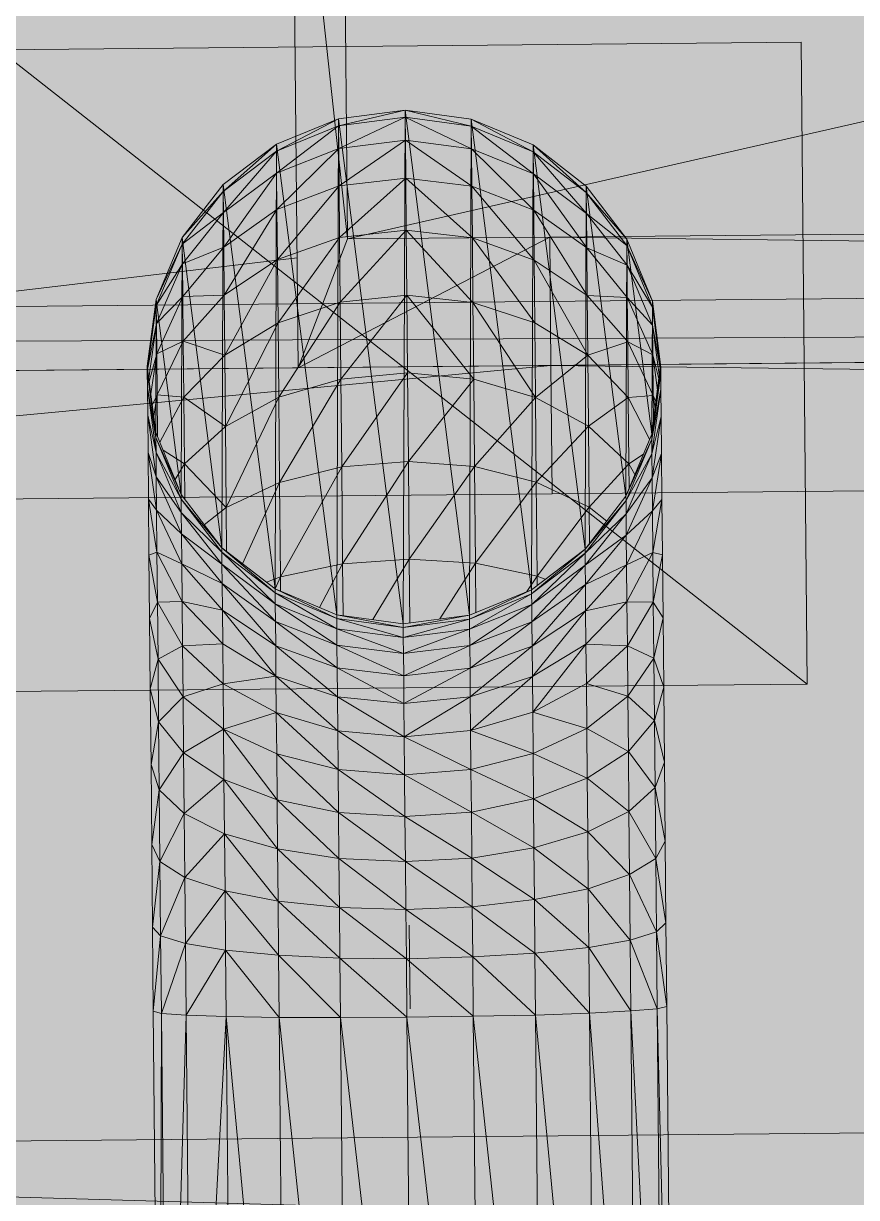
# Model space of a CAD drawing. Header units: millimetres. Extents: x 141848 to 1648660, y -821378 to -151356.
# Drawn here: x 162273 to 162304.16, y -271277.88 to -271233.99 of the extents above; entities that cross this region are included whole.
import ezdxf

# ---------------------------------------------------------------- set-up
doc = ezdxf.new("R2010")
doc.units = ezdxf.units.MM
doc.header["$MEASUREMENT"] = 0

# ---------------------------------------------------------------- blocks, each defined once
blk = doc.blocks.new('Forme_117_1')
at = {"color": 7, "linetype": 'Continuous', "lineweight": 20, "flags": 128}
for points in [[(162530.853, -271273.321), (162218.087, -271276.285), (162215.341, -271276.491), (162212.263, -271277.132), (162209.297, -271278.168), (162206.49, -271279.587), (162203.891, -271281.363), (162201.558, -271283.449), (162199.505, -271285.833), (162197.778, -271288.465), (162196.424, -271291.298), (162195.433, -271294.284), (162194.85, -271297.374), (162194.696, -271300.111), (162197.432, -271588.89)], [(162218.087, -271276.285), (162530.571, -271285.325), (162532.144, -271285.418), (162533.683, -271285.703), (162535.175, -271286.193), (162536.586, -271286.876), (162537.902, -271287.739), (162539.088, -271288.76), (162540.143, -271289.926), (162541.019, -271291.226), (162541.729, -271292.623), (162542.247, -271294.106), (162542.573, -271295.651), (162542.684, -271297.21), (162545.412, -271585.197), (162545.622, -271606.004)]]:
    blk.add_lwpolyline(points, dxfattribs=at)
blk = doc.blocks.new('Forme_118_1')
at = {"color": 7, "linetype": 'Continuous', "lineweight": 20, "flags": 128}
for points in [[(162505.696, -271239.958), (162395.182, -271217.004), (162285.122, -271242.048)], [(162284.894, -271218.049), (162285.122, -271242.048)], [(162283.044, -271222.867), (162283.271, -271246.866)], [(162285.122, -271242.048), (162283.044, -271222.867)], [(162292.681, -271241.976), (162513.268, -271239.886)], [(162292.681, -271241.976), (162283.271, -271246.866)], [(162285.122, -271242.048), (162283.271, -271246.866)], [(162285.122, -271242.048), (162292.681, -271241.976)], [(162513.313, -271244.686), (162292.681, -271241.976)], [(162292.681, -271241.976), (162292.727, -271246.776), (162292.772, -271251.576)], [(162283.232, -271242.751), (162245.449, -271247.224)], [(162292.727, -271246.776), (162513.313, -271244.686)], [(162236.005, -271247.313), (162245.449, -271247.224), (162283.271, -271246.866), (162292.727, -271246.776)], [(162292.727, -271246.776), (162236.051, -271252.113)], [(162513.359, -271249.486), (162292.727, -271246.776)], [(162513.359, -271249.486), (162292.772, -271251.576)], [(162292.772, -271251.576), (162236.051, -271252.113)]]:
    blk.add_lwpolyline(points, dxfattribs=at)
blk = doc.blocks.new('Forme_120_1')
at = {"color": 7, "linetype": 'Continuous', "lineweight": 20, "flags": 128}
blk.add_lwpolyline([(161976.446, -271247.372), (162502.887, -271242.385)], dxfattribs=at)
blk = doc.blocks.new('Forme_121_1')
at = {"color": 7, "linetype": 'Continuous', "lineweight": 20, "flags": 128}
for points in [[(162503.858, -271244.776), (161983.397, -271247.243)], [(162503.858, -271244.776), (161983.42, -271249.706)]]:
    blk.add_lwpolyline(points, dxfattribs=at)
blk = doc.blocks.new('Forme_122_1')
at = {"color": 7, "linetype": 'Continuous', "lineweight": 20, "flags": 128}
blk.add_lwpolyline([(162287.429, -271267.695), (162287.459, -271270.827)], dxfattribs=at)
blk = doc.blocks.new('Forme_123_1')
at = {"color": 7, "linetype": 'Continuous', "lineweight": 20, "flags": 128}
blk.add_lwpolyline([(162296.819, -271246.737), (162296.832, -271246.857), (162296.495, -271249.345), (162295.533, -271251.658), (162294.004, -271253.64), (162292.002, -271255.159), (162289.683, -271256.105), (162287.202, -271256.429), (162284.715, -271256.092), (162282.414, -271255.13), (162280.419, -271253.589), (162278.9, -271251.599), (162277.954, -271249.28), (162277.63, -271246.799), (162277.967, -271244.312), (162278.941, -271241.998), (162280.47, -271240.016), (162282.46, -271238.497), (162284.779, -271237.551), (162287.272, -271237.227), (162289.748, -271237.564), (162292.061, -271238.526), (162294.043, -271240.067), (162295.562, -271242.057), (162296.52, -271244.376)], close=True, dxfattribs=at)
for points in [[(162287.272, -271237.227), (162284.782, -271237.815), (162282.47, -271239.589), (162280.493, -271242.356)], [(162287.272, -271237.227), (162284.779, -271237.551), (162284.782, -271237.815), (162284.79, -271238.667), (162284.803, -271240.059), (162284.821, -271241.991), (162284.844, -271244.415), (162284.871, -271247.283), (162284.903, -271250.57), (162284.937, -271254.194), (162284.955, -271256.125)], [(162294.065, -271242.383), (162292.071, -271239.618), (162289.75, -271237.828), (162287.272, -271237.227)], [(162287.272, -271237.227), (162287.275, -271237.491), (162287.283, -271238.355), (162287.296, -271239.771), (162287.315, -271241.715), (162287.338, -271244.151), (162287.365, -271247.055), (162287.397, -271250.367), (162287.431, -271254.015), (162287.454, -271256.396)], [(162296.821, -271246.941), (162296.522, -271244.592), (162295.565, -271242.297), (162294.046, -271240.307), (162292.063, -271238.79), (162289.75, -271237.828), (162287.275, -271237.491), (162284.782, -271237.815), (162282.463, -271238.761), (162280.473, -271240.268), (162278.943, -271242.238), (162277.969, -271244.54), (162277.645, -271246.911)], [(162284.779, -271237.551), (162282.463, -271238.761), (162280.48, -271241.06)], [(162287.275, -271237.491), (162284.79, -271238.667), (162282.483, -271240.945), (162280.509, -271244.144)], [(162294.082, -271244.159), (162292.084, -271240.974), (162289.758, -271238.68), (162287.275, -271237.491)], [(162289.748, -271237.564), (162289.75, -271237.828), (162289.758, -271238.68), (162289.771, -271240.072), (162289.79, -271242.004), (162289.812, -271244.416), (162289.84, -271247.283), (162289.871, -271250.559), (162289.905, -271254.171), (162289.922, -271256.008)], [(162294.053, -271241.099), (162292.063, -271238.79), (162289.748, -271237.564)], [(162296.783, -271247.219), (162296.529, -271245.264), (162295.572, -271243.029), (162294.053, -271241.099), (162292.071, -271239.618), (162289.758, -271238.68), (162287.283, -271238.355), (162284.79, -271238.667), (162282.47, -271239.589), (162280.48, -271241.06), (162278.95, -271242.982), (162277.975, -271245.212), (162277.689, -271247.251)], [(162282.46, -271238.497), (162280.473, -271240.268)], [(162287.283, -271238.355), (162284.803, -271240.059), (162282.501, -271242.817), (162280.531, -271246.388)], [(162282.618, -271255.216), (162282.613, -271254.672), (162282.58, -271251.156), (162282.55, -271247.965), (162282.523, -271245.181), (162282.501, -271242.817), (162282.483, -271240.945), (162282.47, -271239.589), (162282.463, -271238.761), (162282.46, -271238.497)], [(162294.103, -271246.391), (162292.102, -271242.834), (162289.771, -271240.072), (162287.283, -271238.355)], [(162292.061, -271238.526), (162292.063, -271238.79), (162292.071, -271239.618), (162292.084, -271240.974), (162292.102, -271242.834), (162292.124, -271245.186), (162292.15, -271247.97), (162292.18, -271251.137), (162292.214, -271254.653), (162292.217, -271254.997)], [(162294.046, -271240.307), (162292.061, -271238.526)], [(162296.718, -271247.696), (162296.539, -271246.38), (162295.583, -271244.229), (162294.065, -271242.383), (162292.084, -271240.974), (162289.771, -271240.072), (162287.296, -271239.771), (162284.803, -271240.059), (162282.483, -271240.945), (162280.493, -271242.356), (162278.962, -271244.194), (162277.986, -271246.34), (162277.766, -271247.836)], [(162280.6, -271253.729), (162280.585, -271252.087), (162280.556, -271249.052), (162280.531, -271246.388), (162280.509, -271244.144), (162280.493, -271242.356), (162280.48, -271241.06), (162280.473, -271240.268), (162280.47, -271240.016)], [(162287.296, -271239.771), (162284.821, -271241.991), (162282.523, -271245.181), (162280.556, -271249.052)], [(162292.124, -271245.186), (162289.79, -271242.004), (162287.296, -271239.771)], [(162294.043, -271240.067), (162294.046, -271240.307), (162294.053, -271241.099), (162294.065, -271242.383), (162294.082, -271244.159), (162294.103, -271246.391), (162294.128, -271249.043), (162294.157, -271252.067), (162294.17, -271253.425)], [(162278.941, -271241.998), (162280.473, -271240.268)], [(162294.046, -271240.307), (162295.562, -271242.057)], [(162277.967, -271244.312), (162278.943, -271242.238), (162280.48, -271241.06)], [(162294.053, -271241.099), (162295.565, -271242.297), (162296.52, -271244.376)], [(162296.624, -271248.392), (162296.554, -271247.904), (162295.599, -271245.897), (162294.082, -271244.159), (162292.102, -271242.834), (162289.79, -271242.004), (162287.315, -271241.715), (162284.821, -271241.991), (162282.501, -271242.817), (162280.509, -271244.144), (162278.978, -271245.862), (162278.001, -271247.876), (162277.875, -271248.673)], [(162287.315, -271241.715), (162284.844, -271244.415), (162282.55, -271247.965), (162280.585, -271252.087)], [(162292.15, -271247.97), (162289.812, -271244.416), (162287.315, -271241.715)], [(162279.034, -271251.774), (162279.021, -271250.458), (162278.998, -271247.962), (162278.978, -271245.862), (162278.962, -271244.194), (162278.95, -271242.982), (162278.943, -271242.238), (162278.941, -271241.998)], [(162295.562, -271242.057), (162295.565, -271242.297), (162295.572, -271243.029), (162295.583, -271244.229), (162295.599, -271245.897), (162295.618, -271247.973), (162295.642, -271250.457), (162295.651, -271251.376)], [(162277.63, -271246.799), (162277.969, -271244.54), (162278.95, -271242.982), (162280.493, -271242.356)], [(162294.065, -271242.383), (162295.572, -271243.029), (162296.522, -271244.592), (162296.819, -271246.737)], [(162277.647, -271246.926), (162277.975, -271245.212), (162278.962, -271244.194), (162280.509, -271244.144)], [(162278.015, -271249.431), (162278.001, -271247.876), (162277.986, -271246.34), (162277.975, -271245.212), (162277.969, -271244.54), (162277.967, -271244.312)], [(162296.419, -271249.527), (162295.618, -271247.973), (162294.103, -271246.391), (162292.124, -271245.186), (162289.812, -271244.416), (162287.338, -271244.151), (162284.844, -271244.415), (162282.523, -271245.181), (162280.531, -271246.388), (162278.998, -271247.962), (162278.104, -271249.648)], [(162287.338, -271244.151), (162284.871, -271247.283), (162282.58, -271251.156), (162281.193, -271254.187)], [(162289.84, -271247.283), (162287.338, -271244.151)], [(162294.082, -271244.159), (162295.583, -271244.229), (162296.529, -271245.264), (162296.821, -271246.941)], [(162296.52, -271244.376), (162296.522, -271244.592), (162296.529, -271245.264), (162296.539, -271246.38), (162296.554, -271247.904), (162296.563, -271248.847)], [(162277.705, -271247.37), (162277.986, -271246.34), (162278.978, -271245.862), (162280.531, -271246.388)], [(162286.069, -271256.276), (162287.431, -271254.015), (162289.871, -271250.559), (162292.15, -271247.97), (162294.103, -271246.391), (162295.599, -271245.897), (162296.539, -271246.38), (162296.769, -271247.32)], [(162278.086, -271294.917), (162277.859, -271270.918), (162277.829, -271267.774), (162277.8, -271264.678), (162277.772, -271261.69), (162277.745, -271258.859), (162277.72, -271256.231), (162277.697, -271253.867), (162277.678, -271251.779), (162277.661, -271250.027), (162277.648, -271248.635), (162277.638, -271247.615), (162277.632, -271247.003), (162277.63, -271246.799)], [(162277.632, -271247.003), (162277.956, -271249.472), (162278.902, -271251.779), (162280.421, -271253.757), (162282.415, -271255.274), (162284.716, -271256.236), (162287.203, -271256.573), (162289.685, -271256.261), (162292.004, -271255.315), (162294.006, -271253.796), (162295.535, -271251.826), (162296.497, -271249.537), (162296.834, -271247.061)], [(162277.954, -271249.28), (162277.632, -271247.003)], [(162295.87, -271250.848), (162295.642, -271250.457), (162294.128, -271249.043), (162292.15, -271247.97), (162289.84, -271247.283), (162287.365, -271247.055), (162284.871, -271247.283), (162282.55, -271247.965), (162280.556, -271249.052), (162279.021, -271250.458), (162278.673, -271251.042)], [(162287.365, -271247.055), (162284.903, -271250.57), (162282.613, -271254.672), (162282.41, -271255.128)], [(162296.834, -271247.061), (162296.495, -271249.345)], [(162296.819, -271246.737), (162296.821, -271246.94)], [(162297.285, -271294.735), (162297.058, -271270.736), (162297.029, -271267.616), (162297, -271264.556), (162296.972, -271261.605), (162296.945, -271258.797), (162296.92, -271256.205), (162296.898, -271253.853), (162296.879, -271251.789), (162296.862, -271250.061), (162296.849, -271248.681), (162296.84, -271247.673), (162296.834, -271247.061), (162296.832, -271246.857)], [(162289.84, -271247.283), (162287.397, -271250.367), (162284.937, -271254.194), (162284.067, -271255.822)], [(162277.638, -271247.615), (162277.961, -271250.024), (162278.906, -271252.271), (162280.425, -271254.201), (162282.419, -271255.682), (162284.72, -271256.62), (162287.207, -271256.945), (162289.688, -271256.633), (162292.008, -271255.711), (162294.01, -271254.24), (162295.54, -271252.318), (162296.502, -271250.076), (162296.84, -271247.673)], [(162278.9, -271251.599), (162277.956, -271249.472), (162277.638, -271247.615)], [(162277.821, -271248.262), (162278.001, -271247.876), (162278.998, -271247.962), (162280.556, -271249.052)], [(162288.569, -271256.251), (162289.905, -271254.171), (162292.18, -271251.137), (162294.128, -271249.043), (162295.618, -271247.973), (162296.554, -271247.904), (162296.658, -271248.146)], [(162296.84, -271247.673), (162296.497, -271249.537), (162295.533, -271251.658)], [(162277.648, -271248.635), (162277.97, -271250.936), (162278.914, -271253.075), (162280.432, -271254.921), (162282.425, -271256.342), (162284.726, -271257.232), (162287.213, -271257.545), (162289.694, -271257.245), (162292.014, -271256.359), (162294.017, -271254.96), (162295.547, -271253.122), (162296.511, -271250.976), (162296.849, -271248.681)], [(162280.419, -271253.589), (162278.902, -271251.779), (162277.961, -271250.024), (162277.648, -271248.635)], [(162296.849, -271248.681), (162296.502, -271250.076), (162295.535, -271251.826), (162294.004, -271253.64)], [(162278.086, -271294.917), (162278.16, -271270.999), (162278.132, -271268.095), (162278.106, -271265.323), (162278.081, -271262.636), (162278.057, -271260.104), (162278.034, -271257.752), (162278.014, -271255.628), (162277.996, -271253.756), (162277.982, -271252.184), (162277.97, -271250.936), (162277.961, -271250.024), (162277.956, -271249.472), (162277.954, -271249.28)], [(162296.495, -271249.345), (162296.497, -271249.537), (162296.502, -271250.076), (162296.511, -271250.976), (162296.523, -271252.212), (162296.537, -271253.772), (162296.555, -271255.62), (162296.575, -271257.72), (162296.597, -271260.048), (162296.621, -271262.556), (162296.646, -271265.208), (162296.672, -271267.944), (162296.699, -271270.824), (162297.285, -271294.735)], [(162277.661, -271250.027), (162277.982, -271252.184), (162278.925, -271254.191), (162280.441, -271255.929), (162282.434, -271257.254), (162284.734, -271258.084), (162287.221, -271258.373), (162289.702, -271258.097), (162292.022, -271257.271), (162294.026, -271255.944), (162295.558, -271254.226), (162296.523, -271252.212), (162296.862, -271250.061)], [(162280.421, -271253.757), (162278.906, -271252.271), (162277.97, -271250.936), (162277.661, -271250.027)], [(162278.223, -271249.94), (162279.021, -271250.458), (162280.585, -271252.087)], [(162291.831, -271255.229), (162292.214, -271254.653), (162294.157, -271252.067), (162295.642, -271250.457), (162296.187, -271250.086)], [(162296.862, -271250.061), (162296.511, -271250.976), (162295.54, -271252.318), (162294.006, -271253.796)], [(162294.813, -271252.592), (162294.157, -271252.067), (162292.18, -271251.137), (162289.871, -271250.559), (162287.397, -271250.367), (162284.903, -271250.57), (162282.58, -271251.156), (162280.585, -271252.087), (162279.766, -271252.734)], [(162277.678, -271251.779), (162277.996, -271253.756), (162278.938, -271255.595), (162280.453, -271257.177), (162282.445, -271258.394), (162284.744, -271259.164), (162287.23, -271259.417), (162289.712, -271259.165), (162292.033, -271258.399), (162294.038, -271257.192), (162295.571, -271255.606), (162296.537, -271253.772), (162296.879, -271251.789)], [(162280.425, -271254.201), (162278.914, -271253.075), (162277.982, -271252.184), (162277.678, -271251.779)], [(162278.386, -271294.914), (162279.084, -271271.062), (162279.059, -271268.387), (162279.036, -271265.915), (162279.013, -271263.527), (162278.992, -271261.259), (162278.972, -271259.159), (162278.954, -271257.263), (162278.938, -271255.595), (162278.925, -271254.191), (162278.914, -271253.075), (162278.906, -271252.271), (162278.902, -271251.779), (162278.9, -271251.599)], [(162296.879, -271251.789), (162296.523, -271252.212), (162295.547, -271253.122), (162294.01, -271254.24)], [(162295.533, -271251.658), (162295.535, -271251.826), (162295.54, -271252.318), (162295.547, -271253.122), (162295.558, -271254.226), (162295.571, -271255.606), (162295.586, -271257.261), (162295.604, -271259.133), (162295.624, -271261.209), (162295.645, -271263.453), (162295.667, -271265.805), (162295.691, -271268.265), (162295.716, -271270.905), (162296.926, -271294.738)], [(162280.81, -271294.891), (162280.585, -271271.108), (162280.561, -271268.636), (162280.54, -271266.416), (162280.52, -271264.281), (162280.501, -271262.253), (162280.483, -271260.369), (162280.467, -271258.677), (162280.453, -271257.177), (162280.441, -271255.929), (162280.432, -271254.921), (162280.425, -271254.201), (162280.421, -271253.757), (162280.419, -271253.589)], [(162280.419, -271253.589), (162282.415, -271255.274), (162284.72, -271256.62), (162287.213, -271257.545)], [(162287.213, -271257.545), (162289.688, -271256.633), (162292.004, -271255.315), (162294.004, -271253.64)], [(162294.004, -271253.64), (162294.006, -271253.796), (162294.01, -271254.24), (162294.017, -271254.96), (162294.026, -271255.944), (162294.038, -271257.192), (162294.052, -271258.668), (162294.068, -271260.348), (162294.085, -271262.208), (162294.104, -271264.212), (162294.124, -271266.336), (162294.145, -271268.532), (162294.168, -271270.992), (162294.394, -271294.762)], [(162280.432, -271254.921), (162278.925, -271254.191), (162277.996, -271253.756), (162277.697, -271253.867)], [(162277.697, -271253.867), (162278.014, -271255.628), (162278.954, -271257.263), (162280.467, -271258.677), (162282.457, -271259.75), (162284.756, -271260.436), (162287.242, -271260.665), (162289.724, -271260.425), (162292.046, -271259.743), (162294.052, -271258.668), (162295.586, -271257.261), (162296.555, -271255.62), (162296.898, -271253.853)], [(162280.421, -271253.757), (162282.419, -271255.682), (162284.726, -271257.232), (162287.221, -271258.373)], [(162292.517, -271254.769), (162292.214, -271254.653), (162289.905, -271254.171), (162287.431, -271254.015), (162284.937, -271254.194), (162282.613, -271254.672), (162282.086, -271254.877)], [(162287.221, -271258.373), (162289.694, -271257.245), (162292.008, -271255.711), (162294.006, -271253.796)], [(162296.898, -271253.853), (162296.537, -271253.772), (162295.558, -271254.226), (162294.017, -271254.96)], [(162280.425, -271254.201), (162282.425, -271256.342), (162284.734, -271258.084), (162287.23, -271259.417)], [(162287.23, -271259.417), (162289.702, -271258.097), (162292.014, -271256.359), (162294.01, -271254.24)], [(162297.058, -271270.736), (162296.672, -271267.944), (162295.667, -271265.805), (162294.104, -271264.212), (162292.076, -271262.983), (162289.738, -271261.877), (162287.242, -271260.665), (162284.744, -271259.164), (162282.434, -271257.254), (162280.432, -271254.921)], [(162287.242, -271260.665), (162289.712, -271259.165), (162292.022, -271257.271), (162294.017, -271254.96)], [(162282.79, -271294.872), (162282.565, -271271.149), (162282.543, -271268.822), (162282.524, -271266.806), (162282.506, -271264.85), (162282.488, -271263.014), (162282.472, -271261.298), (162282.457, -271259.75), (162282.445, -271258.394), (162282.434, -271257.254), (162282.425, -271256.342), (162282.419, -271255.682), (162282.415, -271255.274), (162282.414, -271255.13)], [(162282.414, -271255.13), (162284.716, -271256.236), (162287.207, -271256.945)], [(162282.414, -271255.13), (162284.715, -271256.092), (162284.716, -271256.236), (162284.72, -271256.62), (162284.726, -271257.232), (162284.734, -271258.084), (162284.744, -271259.164), (162284.756, -271260.436), (162284.77, -271261.876), (162284.785, -271263.484), (162284.801, -271265.212), (162284.819, -271267.036), (162284.836, -271268.932), (162284.858, -271271.152), (162285.082, -271294.851)], [(162287.207, -271256.945), (162289.685, -271256.261), (162292.002, -271255.159)], [(162292.002, -271255.159), (162292.004, -271255.315), (162292.008, -271255.711), (162292.014, -271256.359), (162292.022, -271257.271), (162292.033, -271258.399), (162292.046, -271259.743), (162292.06, -271261.279), (162292.076, -271262.983), (162292.094, -271264.807), (162292.112, -271266.739), (162292.131, -271268.743), (162292.153, -271271.059), (162292.378, -271294.782)], [(162280.441, -271255.929), (162278.938, -271255.595), (162278.014, -271255.628), (162277.72, -271256.231)], [(162296.92, -271256.205), (162296.555, -271255.62), (162295.571, -271255.606), (162294.026, -271255.944)], [(162277.72, -271256.231), (162278.034, -271257.752), (162278.972, -271259.159), (162280.483, -271260.369), (162282.472, -271261.298), (162284.77, -271261.876), (162287.256, -271262.081), (162289.738, -271261.877), (162292.06, -271261.279), (162294.068, -271260.348), (162295.604, -271259.133), (162296.575, -271257.72), (162296.92, -271256.205)], [(162296.699, -271270.824), (162295.691, -271268.265), (162294.124, -271266.336), (162292.094, -271264.807), (162289.753, -271263.473), (162287.256, -271262.081), (162284.756, -271260.436), (162282.445, -271258.394), (162280.441, -271255.929)], [(162290.05, -271294.804), (162287.342, -271271.14), (162287.321, -271268.956), (162287.303, -271267.108), (162287.286, -271265.32), (162287.27, -271263.641), (162287.256, -271262.081), (162287.242, -271260.665), (162287.23, -271259.417), (162287.221, -271258.373), (162287.213, -271257.545), (162287.207, -271256.945), (162287.203, -271256.573), (162287.202, -271256.429), (162284.715, -271256.092)], [(162284.715, -271256.092), (162287.203, -271256.573)], [(162287.203, -271256.573), (162289.683, -271256.105)], [(162290.05, -271294.804), (162289.825, -271271.105), (162289.804, -271268.885), (162289.787, -271267.013), (162289.769, -271265.189), (162289.753, -271263.473), (162289.738, -271261.877), (162289.724, -271260.425), (162289.712, -271259.165), (162289.702, -271258.097), (162289.694, -271257.245), (162289.688, -271256.633), (162289.685, -271256.261), (162289.683, -271256.105)], [(162289.724, -271260.425), (162292.033, -271258.399), (162294.026, -271255.944)], [(162280.453, -271257.177), (162278.954, -271257.263), (162278.034, -271257.752), (162277.745, -271258.859)], [(162292.046, -271259.743), (162294.038, -271257.192)], [(162296.945, -271258.797), (162296.575, -271257.72), (162295.586, -271257.261), (162294.038, -271257.192)], [(162282.445, -271258.394), (162280.467, -271258.677), (162278.972, -271259.159), (162278.057, -271260.104), (162277.772, -271261.69)], [(162277.745, -271258.859), (162278.057, -271260.104), (162278.992, -271261.259), (162280.501, -271262.253), (162282.488, -271263.014), (162284.785, -271263.484), (162287.27, -271263.641), (162289.753, -271263.473), (162292.076, -271262.983), (162294.085, -271262.208), (162295.624, -271261.209), (162296.597, -271260.048), (162296.945, -271258.797)], [(162296.972, -271261.605), (162296.597, -271260.048), (162295.604, -271259.133), (162294.052, -271258.668)], [(162282.457, -271259.75), (162280.483, -271260.369), (162278.992, -271261.259), (162278.081, -271262.636), (162277.8, -271264.678)], [(162295.716, -271270.905), (162294.145, -271268.532), (162292.112, -271266.739), (162289.769, -271265.189), (162287.27, -271263.641), (162284.77, -271261.876), (162282.457, -271259.75)], [(162297, -271264.556), (162296.621, -271262.556), (162295.624, -271261.209), (162294.068, -271260.348), (162292.046, -271259.743)], [(162292.153, -271271.059), (162289.804, -271268.885), (162287.303, -271267.108), (162284.801, -271265.212), (162282.488, -271263.014), (162280.483, -271260.369)], [(162297.029, -271267.616), (162296.646, -271265.208), (162295.645, -271263.453), (162294.085, -271262.208), (162292.06, -271261.279), (162289.724, -271260.425)], [(162294.168, -271270.992), (162292.131, -271268.743), (162289.787, -271267.013), (162287.286, -271265.32), (162284.785, -271263.484), (162282.472, -271261.298)], [(162277.772, -271261.69), (162278.081, -271262.636), (162279.013, -271263.527), (162280.52, -271264.281), (162282.506, -271264.85), (162284.801, -271265.212), (162287.286, -271265.32), (162289.769, -271265.189), (162292.094, -271264.807), (162294.104, -271264.212), (162295.645, -271263.453), (162296.621, -271262.556), (162296.972, -271261.605)], [(162280.501, -271262.253), (162279.013, -271263.527), (162278.106, -271265.323), (162277.829, -271267.774)], [(162289.825, -271271.105), (162287.321, -271268.956), (162284.819, -271267.036), (162282.506, -271264.85), (162280.501, -271262.253)], [(162277.8, -271264.678), (162278.106, -271265.323), (162279.036, -271265.915), (162280.54, -271266.416), (162282.524, -271266.806), (162284.819, -271267.036), (162287.303, -271267.108), (162289.787, -271267.013), (162292.112, -271266.739), (162294.124, -271266.336), (162295.667, -271265.805), (162296.646, -271265.208), (162297, -271264.556)], [(162280.52, -271264.281), (162279.036, -271265.915), (162278.132, -271268.095), (162277.859, -271270.918)], [(162287.342, -271271.14), (162284.836, -271268.932), (162282.524, -271266.806), (162280.52, -271264.281)], [(162280.54, -271266.416), (162279.059, -271268.387), (162278.16, -271270.999)], [(162284.858, -271271.152), (162282.543, -271268.822), (162280.54, -271266.416)], [(162277.829, -271267.774), (162278.132, -271268.095), (162279.059, -271268.387), (162280.561, -271268.636), (162282.543, -271268.822), (162284.836, -271268.932), (162287.321, -271268.956), (162289.804, -271268.885), (162292.131, -271268.743), (162294.145, -271268.532), (162295.691, -271268.265), (162296.672, -271267.944), (162297.029, -271267.616)], [(162280.561, -271268.636), (162279.084, -271271.062)], [(162282.565, -271271.149), (162280.561, -271268.636)], [(162277.859, -271270.918), (162278.16, -271270.999), (162279.084, -271271.062), (162280.585, -271271.108), (162282.565, -271271.149), (162284.858, -271271.152), (162287.342, -271271.14), (162289.825, -271271.105), (162292.153, -271271.059), (162294.168, -271270.992), (162295.716, -271270.905), (162296.699, -271270.824), (162297.058, -271270.736)], [(162278.386, -271294.914), (162278.16, -271270.999)], [(162279.31, -271294.905), (162279.084, -271271.062)], [(162280.585, -271271.108), (162279.31, -271294.905)], [(162282.79, -271294.872), (162280.585, -271271.108)], [(162285.082, -271294.851), (162282.565, -271271.149)], [(162287.566, -271294.827), (162284.858, -271271.152)], [(162287.566, -271294.827), (162287.342, -271271.14)], [(162292.378, -271294.782), (162289.825, -271271.105)], [(162294.394, -271294.762), (162292.153, -271271.059)], [(162295.942, -271294.748), (162294.168, -271270.992)], [(162295.716, -271270.905), (162295.942, -271294.748)], [(162296.699, -271270.824), (162296.926, -271294.738)]]:
    blk.add_lwpolyline(points, dxfattribs=at)
blk = doc.blocks.new('Forme_124_1')
at = {"color": 7, "linetype": 'Continuous', "lineweight": 20, "flags": 128}
blk.add_lwpolyline([(162295.562, -271242.057), (162296.52, -271244.376), (162296.819, -271246.737), (162296.832, -271246.857), (162296.495, -271249.345), (162295.533, -271251.658), (162294.004, -271253.64), (162292.002, -271255.159), (162289.683, -271256.105), (162287.202, -271256.429), (162284.715, -271256.092), (162282.414, -271255.13), (162280.419, -271253.589), (162278.9, -271251.599), (162277.954, -271249.28), (162277.63, -271246.799), (162277.967, -271244.312), (162278.941, -271241.998), (162280.47, -271240.016), (162282.46, -271238.497), (162284.779, -271237.551), (162287.272, -271237.227), (162289.748, -271237.564), (162292.061, -271238.526), (162294.043, -271240.067)], close=True, dxfattribs=at)
for points in [[(162287.272, -271237.227), (162287.202, -271256.429)], [(162289.748, -271237.564), (162287.272, -271237.227)], [(162287.272, -271237.227), (162289.683, -271256.105)], [(162284.779, -271237.551), (162282.46, -271238.497)], [(162284.779, -271237.551), (162284.715, -271256.092)], [(162284.779, -271237.551), (162287.202, -271256.429)], [(162289.748, -271237.564), (162289.683, -271256.105)], [(162289.748, -271237.564), (162292.002, -271255.159)], [(162282.46, -271238.497), (162282.414, -271255.13)], [(162282.46, -271238.497), (162284.715, -271256.092)], [(162292.061, -271238.526), (162292.002, -271255.159)], [(162292.061, -271238.526), (162294.004, -271253.64)], [(162294.043, -271240.067), (162292.061, -271238.526)], [(162280.47, -271240.016), (162278.941, -271241.998)], [(162280.47, -271240.016), (162280.419, -271253.589)], [(162280.47, -271240.016), (162282.414, -271255.13)], [(162294.043, -271240.067), (162294.004, -271253.64)], [(162294.043, -271240.067), (162295.562, -271242.057)], [(162294.043, -271240.067), (162295.533, -271251.658)], [(162278.941, -271241.998), (162277.967, -271244.312)], [(162278.941, -271241.998), (162278.9, -271251.599)], [(162278.941, -271241.998), (162280.419, -271253.589)], [(162295.562, -271242.057), (162295.533, -271251.658)], [(162295.562, -271242.057), (162296.52, -271244.376)], [(162295.562, -271242.057), (162296.495, -271249.345)], [(162277.967, -271244.312), (162277.63, -271246.799)], [(162277.967, -271244.312), (162277.954, -271249.28)], [(162277.967, -271244.312), (162278.9, -271251.599)], [(162296.52, -271244.376), (162296.495, -271249.345)], [(162296.52, -271244.376), (162296.819, -271246.737)], [(162277.63, -271246.799), (162277.954, -271249.28)], [(162296.819, -271246.737), (162296.495, -271249.345)], [(162296.832, -271246.857), (162296.495, -271249.345)], [(162296.819, -271246.737), (162296.832, -271246.857)], [(162277.954, -271249.28), (162278.9, -271251.599)], [(162296.495, -271249.345), (162295.533, -271251.658)], [(162278.9, -271251.599), (162280.419, -271253.589)], [(162295.533, -271251.658), (162294.004, -271253.64)], [(162292.002, -271255.159), (162294.004, -271253.64)], [(162282.414, -271255.13), (162284.715, -271256.092)], [(162289.683, -271256.105), (162292.002, -271255.159)], [(162284.715, -271256.092), (162287.202, -271256.429)], [(162287.202, -271256.429), (162289.683, -271256.105)]]:
    blk.add_lwpolyline(points, dxfattribs=at)
blk = doc.blocks.new('Forme_126_1')
at = {"color": 7, "linetype": 'Continuous', "lineweight": 20, "flags": 128}
for points in [[(162272.082, -271234.971), (162302.081, -271234.687)], [(162302.308, -271258.686), (162302.081, -271234.687)], [(162251.167, -271235.169), (162272.082, -271234.971)], [(162251.394, -271259.168), (162251.167, -271235.169)], [(162272.082, -271234.971), (162251.394, -271259.168)], [(162302.308, -271258.686), (162272.082, -271234.971)], [(162272.31, -271258.97), (162272.082, -271234.971)], [(162272.31, -271258.97), (162302.308, -271258.686)], [(162251.394, -271259.168), (162272.31, -271258.97)]]:
    blk.add_lwpolyline(points, dxfattribs=at)

msp = doc.modelspace()

# ---------------------------------------------------------------- hatches: boundary and pattern name
at = {"linetype": 'Continuous', "lineweight": 0, "true_color": 0x6f6f6f}
h = msp.add_hatch(color=8, dxfattribs=at)
h.paths.add_polyline_path([(141848.442, -295062.571), (269220.821, -293826.868), (269220.821, -270902.734), (268763.049, -270902.734), (254213.6, -271040.575), (254213.6, -163437.635), (153156.2, -163437.635), (153156.2, -271040.575), (153182.962, -271040.57), (153183.146, -272000.514, -0.409427), (149183.681, -275935.042), (141848.442, -275935.042)])
h.paths.add_polyline_path([(158435.584, -260639.953), (155145.584, -260639.953), (155145.584, -248364.953), (155145.584, -243089.974), (155145.584, -242189.974), (158435.584, -242189.974)], flags=0)
h.paths.add_polyline_path([(161503.433, -171995.57), (161503.433, -193810.571), (161503.433, -230015.57), (161503.433, -260810.571), (196775.042, -260810.571), (196775.042, -222495.57), (186955.542, -222495.57), (186955.542, -218295.57), (196754.55, -218295.57), (196754.55, -208495.57), (196754.55, -204495.57), (193355.542, -204495.57), (193355.542, -195161.535), (195576.034, -195161.535), (195576.034, -189810.571), (217850.068, -189810.571), (217850.068, -262266.885), (245610.045, -262266.885), (245610.045, -253395.571), (245626.034, -253395.571), (246426.034, -253395.571), (247826.034, -253395.571), (247826.034, -248005.571), (247826.034, -246605.571), (245626.034, -246605.571), (245610.045, -246605.571), (245610.045, -171995.57), (212806.28, -171995.57)], flags=0)
h.paths.add_polyline_path([(162737.042, -269433.913, -0.090319), (162858.773, -268727.623, -0.201449), (163912.639, -267592.74, -0.104211), (164718.006, -267415.055), (165317.979, -267409.371, -0.104045), (166125.354, -267571.244, -0.238255), (167284.257, -268953.318, -0.055189), (167336.836, -269390.334), (167338.931, -269611.438), (167351.046, -270890.267), (167092.583, -271892.761, -0.267949), (165370.083, -272909.124), (164770.11, -272914.808, -0.193717), (163379.252, -272370.185, -0.070569), (163028.663, -271931.262, -0.131652), (162751.253, -270933.845)], flags=0)
h.paths.add_polyline_path([(175327.752, -275599.002, -0.415791), (173316.986, -273599.031), (173316.986, -273452.052), (173330.488, -267377.824, -0.380557), (175316.986, -265609.826), (175394.714, -265609.826), (175394.714, -270609.826), (190394.714, -270609.826), (190394.714, -265609.826), (195356.191, -265609.826, -0.414214), (196856.191, -267109.826), (196856.191, -273660.699, -0.345502), (195137.285, -275433.432)], flags=0)
h.paths.add_polyline_path([(205510.093, -271504.083, -0.134474), (205230.948, -270484.937), (205230.948, -268984.937, -0.414214), (207230.948, -266984.937), (207830.948, -266984.937, -0.414214), (209830.948, -268984.937), (209830.948, -270484.937, -0.12882), (209574.03, -271465.581, -0.270936), (207830.948, -272484.937), (207230.948, -272484.937, -0.26498)], flags=0)
h.paths.add_polyline_path([(217862.687, -273329.325), (217869.949, -267730.336, -0.098562), (218100.718, -266943.721), (218117.681, -266951.545, -0.258849), (219955.479, -265605.827), (219953.141, -265587.294), (220637.569, -265587.294), (220637.569, -265687.294), (220637.569, -270687.294), (250537.569, -270687.294), (250537.569, -265687.294), (252208.004, -265687.294), (254186.294, -265687.294), (254186.294, -267687.294), (254186.294, -271062.255, 0.001346), (254186.323, -271073.021), (254197.209, -273095.233, -0.414214), (252208.004, -275105.97), (243484.534, -275105.97, -0.005189), (243431.438, -275116.103), (235447.992, -275196.191), (220071.012, -275253.24, -0.386553), (217873.089, -273475.385, -0.025189)], flags=0)

# ---------------------------------------------------------------- linework, layer by layer
at = {"color": 7, "linetype": 'Continuous', "lineweight": 20, "flags": 128}
for points in [[(162505.696, -271239.958), (162395.182, -271217.004), (162285.122, -271242.048)], [(162284.894, -271218.049), (162285.122, -271242.048)], [(162283.044, -271222.867), (162283.271, -271246.866)], [(162285.122, -271242.048), (162283.044, -271222.867)], [(162272.082, -271234.971), (162302.081, -271234.687)], [(162302.308, -271258.686), (162302.081, -271234.687)], [(162302.308, -271258.686), (162272.082, -271234.971)], [(162287.272, -271237.227), (162284.782, -271237.815), (162282.47, -271239.589), (162280.493, -271242.356)], [(162287.272, -271237.227), (162284.779, -271237.551), (162284.782, -271237.815), (162284.79, -271238.667), (162284.803, -271240.059), (162284.821, -271241.991), (162284.844, -271244.415), (162284.871, -271247.283), (162284.903, -271250.57), (162284.937, -271254.194), (162284.955, -271256.125)], [(162287.272, -271237.227), (162287.202, -271256.429)], [(162294.065, -271242.383), (162292.071, -271239.618), (162289.75, -271237.828), (162287.272, -271237.227)], [(162287.272, -271237.227), (162287.275, -271237.491), (162287.283, -271238.355), (162287.296, -271239.771), (162287.315, -271241.715), (162287.338, -271244.151), (162287.365, -271247.055), (162287.397, -271250.367), (162287.431, -271254.015), (162287.454, -271256.396)], [(162289.748, -271237.564), (162287.272, -271237.227)], [(162287.272, -271237.227), (162289.683, -271256.105)], [(162296.821, -271246.941), (162296.522, -271244.592), (162295.565, -271242.297), (162294.046, -271240.307), (162292.063, -271238.79), (162289.75, -271237.828), (162287.275, -271237.491), (162284.782, -271237.815), (162282.463, -271238.761), (162280.473, -271240.268), (162278.943, -271242.238), (162277.969, -271244.54), (162277.645, -271246.911)], [(162284.779, -271237.551), (162282.463, -271238.761), (162280.48, -271241.06)], [(162287.275, -271237.491), (162284.79, -271238.667), (162282.483, -271240.945), (162280.509, -271244.144)], [(162284.779, -271237.551), (162282.46, -271238.497)], [(162284.779, -271237.551), (162284.715, -271256.092)], [(162284.779, -271237.551), (162287.202, -271256.429)], [(162294.082, -271244.159), (162292.084, -271240.974), (162289.758, -271238.68), (162287.275, -271237.491)], [(162289.748, -271237.564), (162289.683, -271256.105)], [(162289.748, -271237.564), (162289.75, -271237.828), (162289.758, -271238.68), (162289.771, -271240.072), (162289.79, -271242.004), (162289.812, -271244.416), (162289.84, -271247.283), (162289.871, -271250.559), (162289.905, -271254.171), (162289.922, -271256.008)], [(162294.053, -271241.099), (162292.063, -271238.79), (162289.748, -271237.564)], [(162289.748, -271237.564), (162292.002, -271255.159)], [(162296.783, -271247.219), (162296.529, -271245.264), (162295.572, -271243.029), (162294.053, -271241.099), (162292.071, -271239.618), (162289.758, -271238.68), (162287.283, -271238.355), (162284.79, -271238.667), (162282.47, -271239.589), (162280.48, -271241.06), (162278.95, -271242.982), (162277.975, -271245.212), (162277.689, -271247.251)], [(162282.46, -271238.497), (162280.473, -271240.268)], [(162287.283, -271238.355), (162284.803, -271240.059), (162282.501, -271242.817), (162280.531, -271246.388)], [(162282.46, -271238.497), (162282.414, -271255.13)], [(162282.618, -271255.216), (162282.613, -271254.672), (162282.58, -271251.156), (162282.55, -271247.965), (162282.523, -271245.181), (162282.501, -271242.817), (162282.483, -271240.945), (162282.47, -271239.589), (162282.463, -271238.761), (162282.46, -271238.497)], [(162282.46, -271238.497), (162284.715, -271256.092)], [(162294.103, -271246.391), (162292.102, -271242.834), (162289.771, -271240.072), (162287.283, -271238.355)], [(162292.061, -271238.526), (162292.002, -271255.159)], [(162292.061, -271238.526), (162292.063, -271238.79), (162292.071, -271239.618), (162292.084, -271240.974), (162292.102, -271242.834), (162292.124, -271245.186), (162292.15, -271247.97), (162292.18, -271251.137), (162292.214, -271254.653), (162292.217, -271254.997)], [(162294.046, -271240.307), (162292.061, -271238.526)], [(162292.061, -271238.526), (162294.004, -271253.64)], [(162294.043, -271240.067), (162292.061, -271238.526)], [(162296.718, -271247.696), (162296.539, -271246.38), (162295.583, -271244.229), (162294.065, -271242.383), (162292.084, -271240.974), (162289.771, -271240.072), (162287.296, -271239.771), (162284.803, -271240.059), (162282.483, -271240.945), (162280.493, -271242.356), (162278.962, -271244.194), (162277.986, -271246.34), (162277.766, -271247.836)], [(162280.47, -271240.016), (162278.941, -271241.998)], [(162280.47, -271240.016), (162280.419, -271253.589)], [(162280.6, -271253.729), (162280.585, -271252.087), (162280.556, -271249.052), (162280.531, -271246.388), (162280.509, -271244.144), (162280.493, -271242.356), (162280.48, -271241.06), (162280.473, -271240.268), (162280.47, -271240.016)], [(162280.47, -271240.016), (162282.414, -271255.13)], [(162287.296, -271239.771), (162284.821, -271241.991), (162282.523, -271245.181), (162280.556, -271249.052)], [(162292.124, -271245.186), (162289.79, -271242.004), (162287.296, -271239.771)], [(162292.681, -271241.976), (162513.268, -271239.886)], [(162294.043, -271240.067), (162294.004, -271253.64)], [(162294.043, -271240.067), (162294.046, -271240.307), (162294.053, -271241.099), (162294.065, -271242.383), (162294.082, -271244.159), (162294.103, -271246.391), (162294.128, -271249.043), (162294.157, -271252.067), (162294.17, -271253.425)], [(162294.043, -271240.067), (162295.562, -271242.057)], [(162294.043, -271240.067), (162295.533, -271251.658)], [(162278.941, -271241.998), (162280.473, -271240.268)], [(162294.046, -271240.307), (162295.562, -271242.057)], [(162277.967, -271244.312), (162278.943, -271242.238), (162280.48, -271241.06)], [(162294.053, -271241.099), (162295.565, -271242.297), (162296.52, -271244.376)], [(162296.624, -271248.392), (162296.554, -271247.904), (162295.599, -271245.897), (162294.082, -271244.159), (162292.102, -271242.834), (162289.79, -271242.004), (162287.315, -271241.715), (162284.821, -271241.991), (162282.501, -271242.817), (162280.509, -271244.144), (162278.978, -271245.862), (162278.001, -271247.876), (162277.875, -271248.673)], [(162287.315, -271241.715), (162284.844, -271244.415), (162282.55, -271247.965), (162280.585, -271252.087)], [(162292.15, -271247.97), (162289.812, -271244.416), (162287.315, -271241.715)], [(162278.941, -271241.998), (162277.967, -271244.312)], [(162278.941, -271241.998), (162278.9, -271251.599)], [(162279.034, -271251.774), (162279.021, -271250.458), (162278.998, -271247.962), (162278.978, -271245.862), (162278.962, -271244.194), (162278.95, -271242.982), (162278.943, -271242.238), (162278.941, -271241.998)], [(162278.941, -271241.998), (162280.419, -271253.589)], [(162292.681, -271241.976), (162283.271, -271246.866)], [(162285.122, -271242.048), (162283.271, -271246.866)], [(162285.122, -271242.048), (162292.681, -271241.976)], [(162513.313, -271244.686), (162292.681, -271241.976)], [(162292.681, -271241.976), (162292.727, -271246.776), (162292.772, -271251.576)], [(162295.562, -271242.057), (162295.533, -271251.658)], [(162295.562, -271242.057), (162295.565, -271242.297), (162295.572, -271243.029), (162295.583, -271244.229), (162295.599, -271245.897), (162295.618, -271247.973), (162295.642, -271250.457), (162295.651, -271251.376)], [(162295.562, -271242.057), (162296.52, -271244.376)], [(162295.562, -271242.057), (162296.495, -271249.345)], [(161976.446, -271247.372), (162502.887, -271242.385)], [(162277.63, -271246.799), (162277.969, -271244.54), (162278.95, -271242.982), (162280.493, -271242.356)], [(162294.065, -271242.383), (162295.572, -271243.029), (162296.522, -271244.592), (162296.819, -271246.737)], [(162283.232, -271242.751), (162245.449, -271247.224)], [(162277.967, -271244.312), (162277.63, -271246.799)], [(162277.647, -271246.926), (162277.975, -271245.212), (162278.962, -271244.194), (162280.509, -271244.144)], [(162277.967, -271244.312), (162277.954, -271249.28)], [(162278.015, -271249.431), (162278.001, -271247.876), (162277.986, -271246.34), (162277.975, -271245.212), (162277.969, -271244.54), (162277.967, -271244.312)], [(162277.967, -271244.312), (162278.9, -271251.599)], [(162296.419, -271249.527), (162295.618, -271247.973), (162294.103, -271246.391), (162292.124, -271245.186), (162289.812, -271244.416), (162287.338, -271244.151), (162284.844, -271244.415), (162282.523, -271245.181), (162280.531, -271246.388), (162278.998, -271247.962), (162278.104, -271249.648)], [(162287.338, -271244.151), (162284.871, -271247.283), (162282.58, -271251.156), (162281.193, -271254.187)], [(162289.84, -271247.283), (162287.338, -271244.151)], [(162294.082, -271244.159), (162295.583, -271244.229), (162296.529, -271245.264), (162296.821, -271246.941)], [(162296.52, -271244.376), (162296.495, -271249.345)], [(162296.52, -271244.376), (162296.522, -271244.592), (162296.529, -271245.264), (162296.539, -271246.38), (162296.554, -271247.904), (162296.563, -271248.847)], [(162296.52, -271244.376), (162296.819, -271246.737)], [(162503.858, -271244.776), (161983.397, -271247.243)], [(162503.858, -271244.776), (161983.42, -271249.706)], [(162292.727, -271246.776), (162513.313, -271244.686)], [(162277.705, -271247.37), (162277.986, -271246.34), (162278.978, -271245.862), (162280.531, -271246.388)], [(162286.069, -271256.276), (162287.431, -271254.015), (162289.871, -271250.559), (162292.15, -271247.97), (162294.103, -271246.391), (162295.599, -271245.897), (162296.539, -271246.38), (162296.769, -271247.32)], [(162236.005, -271247.313), (162245.449, -271247.224), (162283.271, -271246.866), (162292.727, -271246.776)], [(162292.727, -271246.776), (162236.051, -271252.113)], [(162278.086, -271294.917), (162277.859, -271270.918), (162277.829, -271267.774), (162277.8, -271264.678), (162277.772, -271261.69), (162277.745, -271258.859), (162277.72, -271256.231), (162277.697, -271253.867), (162277.678, -271251.779), (162277.661, -271250.027), (162277.648, -271248.635), (162277.638, -271247.615), (162277.632, -271247.003), (162277.63, -271246.799)], [(162277.63, -271246.799), (162277.954, -271249.28)], [(162277.632, -271247.003), (162277.956, -271249.472), (162278.902, -271251.779), (162280.421, -271253.757), (162282.415, -271255.274), (162284.716, -271256.236), (162287.203, -271256.573), (162289.685, -271256.261), (162292.004, -271255.315), (162294.006, -271253.796), (162295.535, -271251.826), (162296.497, -271249.537), (162296.834, -271247.061)], [(162277.954, -271249.28), (162277.632, -271247.003)], [(162295.87, -271250.848), (162295.642, -271250.457), (162294.128, -271249.043), (162292.15, -271247.97), (162289.84, -271247.283), (162287.365, -271247.055), (162284.871, -271247.283), (162282.55, -271247.965), (162280.556, -271249.052), (162279.021, -271250.458), (162278.673, -271251.042)], [(162287.365, -271247.055), (162284.903, -271250.57), (162282.613, -271254.672), (162282.41, -271255.128)], [(162513.359, -271249.486), (162292.727, -271246.776)], [(162296.819, -271246.737), (162296.495, -271249.345)], [(162296.832, -271246.857), (162296.495, -271249.345)], [(162296.834, -271247.061), (162296.495, -271249.345)], [(162296.819, -271246.737), (162296.821, -271246.94)], [(162296.819, -271246.737), (162296.832, -271246.857)], [(162297.285, -271294.735), (162297.058, -271270.736), (162297.029, -271267.616), (162297, -271264.556), (162296.972, -271261.605), (162296.945, -271258.797), (162296.92, -271256.205), (162296.898, -271253.853), (162296.879, -271251.789), (162296.862, -271250.061), (162296.849, -271248.681), (162296.84, -271247.673), (162296.834, -271247.061), (162296.832, -271246.857)], [(162289.84, -271247.283), (162287.397, -271250.367), (162284.937, -271254.194), (162284.067, -271255.822)], [(162277.638, -271247.615), (162277.961, -271250.024), (162278.906, -271252.271), (162280.425, -271254.201), (162282.419, -271255.682), (162284.72, -271256.62), (162287.207, -271256.945), (162289.688, -271256.633), (162292.008, -271255.711), (162294.01, -271254.24), (162295.54, -271252.318), (162296.502, -271250.076), (162296.84, -271247.673)], [(162278.9, -271251.599), (162277.956, -271249.472), (162277.638, -271247.615)], [(162277.821, -271248.262), (162278.001, -271247.876), (162278.998, -271247.962), (162280.556, -271249.052)], [(162288.569, -271256.251), (162289.905, -271254.171), (162292.18, -271251.137), (162294.128, -271249.043), (162295.618, -271247.973), (162296.554, -271247.904), (162296.658, -271248.146)], [(162296.84, -271247.673), (162296.497, -271249.537), (162295.533, -271251.658)], [(162277.648, -271248.635), (162277.97, -271250.936), (162278.914, -271253.075), (162280.432, -271254.921), (162282.425, -271256.342), (162284.726, -271257.232), (162287.213, -271257.545), (162289.694, -271257.245), (162292.014, -271256.359), (162294.017, -271254.96), (162295.547, -271253.122), (162296.511, -271250.976), (162296.849, -271248.681)], [(162280.419, -271253.589), (162278.902, -271251.779), (162277.961, -271250.024), (162277.648, -271248.635)], [(162296.849, -271248.681), (162296.502, -271250.076), (162295.535, -271251.826), (162294.004, -271253.64)], [(162278.086, -271294.917), (162278.16, -271270.999), (162278.132, -271268.095), (162278.106, -271265.323), (162278.081, -271262.636), (162278.057, -271260.104), (162278.034, -271257.752), (162278.014, -271255.628), (162277.996, -271253.756), (162277.982, -271252.184), (162277.97, -271250.936), (162277.961, -271250.024), (162277.956, -271249.472), (162277.954, -271249.28)], [(162277.954, -271249.28), (162278.9, -271251.599)], [(162513.359, -271249.486), (162292.772, -271251.576)], [(162296.495, -271249.345), (162295.533, -271251.658)], [(162296.495, -271249.345), (162296.497, -271249.537), (162296.502, -271250.076), (162296.511, -271250.976), (162296.523, -271252.212), (162296.537, -271253.772), (162296.555, -271255.62), (162296.575, -271257.72), (162296.597, -271260.048), (162296.621, -271262.556), (162296.646, -271265.208), (162296.672, -271267.944), (162296.699, -271270.824), (162297.285, -271294.735)], [(162277.661, -271250.027), (162277.982, -271252.184), (162278.925, -271254.191), (162280.441, -271255.929), (162282.434, -271257.254), (162284.734, -271258.084), (162287.221, -271258.373), (162289.702, -271258.097), (162292.022, -271257.271), (162294.026, -271255.944), (162295.558, -271254.226), (162296.523, -271252.212), (162296.862, -271250.061)], [(162280.421, -271253.757), (162278.906, -271252.271), (162277.97, -271250.936), (162277.661, -271250.027)], [(162278.223, -271249.94), (162279.021, -271250.458), (162280.585, -271252.087)], [(162291.831, -271255.229), (162292.214, -271254.653), (162294.157, -271252.067), (162295.642, -271250.457), (162296.187, -271250.086)], [(162296.862, -271250.061), (162296.511, -271250.976), (162295.54, -271252.318), (162294.006, -271253.796)], [(162294.813, -271252.592), (162294.157, -271252.067), (162292.18, -271251.137), (162289.871, -271250.559), (162287.397, -271250.367), (162284.903, -271250.57), (162282.58, -271251.156), (162280.585, -271252.087), (162279.766, -271252.734)], [(162292.772, -271251.576), (162236.051, -271252.113)], [(162277.678, -271251.779), (162277.996, -271253.756), (162278.938, -271255.595), (162280.453, -271257.177), (162282.445, -271258.394), (162284.744, -271259.164), (162287.23, -271259.417), (162289.712, -271259.165), (162292.033, -271258.399), (162294.038, -271257.192), (162295.571, -271255.606), (162296.537, -271253.772), (162296.879, -271251.789)], [(162280.425, -271254.201), (162278.914, -271253.075), (162277.982, -271252.184), (162277.678, -271251.779)], [(162278.386, -271294.914), (162279.084, -271271.062), (162279.059, -271268.387), (162279.036, -271265.915), (162279.013, -271263.527), (162278.992, -271261.259), (162278.972, -271259.159), (162278.954, -271257.263), (162278.938, -271255.595), (162278.925, -271254.191), (162278.914, -271253.075), (162278.906, -271252.271), (162278.902, -271251.779), (162278.9, -271251.599)], [(162278.9, -271251.599), (162280.419, -271253.589)], [(162295.533, -271251.658), (162294.004, -271253.64)], [(162296.879, -271251.789), (162296.523, -271252.212), (162295.547, -271253.122), (162294.01, -271254.24)], [(162295.533, -271251.658), (162295.535, -271251.826), (162295.54, -271252.318), (162295.547, -271253.122), (162295.558, -271254.226), (162295.571, -271255.606), (162295.586, -271257.261), (162295.604, -271259.133), (162295.624, -271261.209), (162295.645, -271263.453), (162295.667, -271265.805), (162295.691, -271268.265), (162295.716, -271270.905), (162296.926, -271294.738)], [(162280.81, -271294.891), (162280.585, -271271.108), (162280.561, -271268.636), (162280.54, -271266.416), (162280.52, -271264.281), (162280.501, -271262.253), (162280.483, -271260.369), (162280.467, -271258.677), (162280.453, -271257.177), (162280.441, -271255.929), (162280.432, -271254.921), (162280.425, -271254.201), (162280.421, -271253.757), (162280.419, -271253.589)], [(162280.419, -271253.589), (162282.415, -271255.274), (162284.72, -271256.62), (162287.213, -271257.545)], [(162287.213, -271257.545), (162289.688, -271256.633), (162292.004, -271255.315), (162294.004, -271253.64)], [(162292.002, -271255.159), (162294.004, -271253.64)], [(162294.004, -271253.64), (162294.006, -271253.796), (162294.01, -271254.24), (162294.017, -271254.96), (162294.026, -271255.944), (162294.038, -271257.192), (162294.052, -271258.668), (162294.068, -271260.348), (162294.085, -271262.208), (162294.104, -271264.212), (162294.124, -271266.336), (162294.145, -271268.532), (162294.168, -271270.992), (162294.394, -271294.762)], [(162280.432, -271254.921), (162278.925, -271254.191), (162277.996, -271253.756), (162277.697, -271253.867)], [(162277.697, -271253.867), (162278.014, -271255.628), (162278.954, -271257.263), (162280.467, -271258.677), (162282.457, -271259.75), (162284.756, -271260.436), (162287.242, -271260.665), (162289.724, -271260.425), (162292.046, -271259.743), (162294.052, -271258.668), (162295.586, -271257.261), (162296.555, -271255.62), (162296.898, -271253.853)], [(162280.421, -271253.757), (162282.419, -271255.682), (162284.726, -271257.232), (162287.221, -271258.373)], [(162292.517, -271254.769), (162292.214, -271254.653), (162289.905, -271254.171), (162287.431, -271254.015), (162284.937, -271254.194), (162282.613, -271254.672), (162282.086, -271254.877)], [(162287.221, -271258.373), (162289.694, -271257.245), (162292.008, -271255.711), (162294.006, -271253.796)], [(162296.898, -271253.853), (162296.537, -271253.772), (162295.558, -271254.226), (162294.017, -271254.96)], [(162280.425, -271254.201), (162282.425, -271256.342), (162284.734, -271258.084), (162287.23, -271259.417)], [(162287.23, -271259.417), (162289.702, -271258.097), (162292.014, -271256.359), (162294.01, -271254.24)], [(162297.058, -271270.736), (162296.672, -271267.944), (162295.667, -271265.805), (162294.104, -271264.212), (162292.076, -271262.983), (162289.738, -271261.877), (162287.242, -271260.665), (162284.744, -271259.164), (162282.434, -271257.254), (162280.432, -271254.921)], [(162287.242, -271260.665), (162289.712, -271259.165), (162292.022, -271257.271), (162294.017, -271254.96)], [(162282.79, -271294.872), (162282.565, -271271.149), (162282.543, -271268.822), (162282.524, -271266.806), (162282.506, -271264.85), (162282.488, -271263.014), (162282.472, -271261.298), (162282.457, -271259.75), (162282.445, -271258.394), (162282.434, -271257.254), (162282.425, -271256.342), (162282.419, -271255.682), (162282.415, -271255.274), (162282.414, -271255.13)], [(162282.414, -271255.13), (162284.716, -271256.236), (162287.207, -271256.945)], [(162282.414, -271255.13), (162284.715, -271256.092), (162284.716, -271256.236), (162284.72, -271256.62), (162284.726, -271257.232), (162284.734, -271258.084), (162284.744, -271259.164), (162284.756, -271260.436), (162284.77, -271261.876), (162284.785, -271263.484), (162284.801, -271265.212), (162284.819, -271267.036), (162284.836, -271268.932), (162284.858, -271271.152), (162285.082, -271294.851)], [(162282.414, -271255.13), (162284.715, -271256.092)], [(162287.207, -271256.945), (162289.685, -271256.261), (162292.002, -271255.159)], [(162289.683, -271256.105), (162292.002, -271255.159)], [(162292.002, -271255.159), (162292.004, -271255.315), (162292.008, -271255.711), (162292.014, -271256.359), (162292.022, -271257.271), (162292.033, -271258.399), (162292.046, -271259.743), (162292.06, -271261.279), (162292.076, -271262.983), (162292.094, -271264.807), (162292.112, -271266.739), (162292.131, -271268.743), (162292.153, -271271.059), (162292.378, -271294.782)], [(162280.441, -271255.929), (162278.938, -271255.595), (162278.014, -271255.628), (162277.72, -271256.231)], [(162296.92, -271256.205), (162296.555, -271255.62), (162295.571, -271255.606), (162294.026, -271255.944)], [(162277.72, -271256.231), (162278.034, -271257.752), (162278.972, -271259.159), (162280.483, -271260.369), (162282.472, -271261.298), (162284.77, -271261.876), (162287.256, -271262.081), (162289.738, -271261.877), (162292.06, -271261.279), (162294.068, -271260.348), (162295.604, -271259.133), (162296.575, -271257.72), (162296.92, -271256.205)], [(162296.699, -271270.824), (162295.691, -271268.265), (162294.124, -271266.336), (162292.094, -271264.807), (162289.753, -271263.473), (162287.256, -271262.081), (162284.756, -271260.436), (162282.445, -271258.394), (162280.441, -271255.929)], [(162290.05, -271294.804), (162287.342, -271271.14), (162287.321, -271268.956), (162287.303, -271267.108), (162287.286, -271265.32), (162287.27, -271263.641), (162287.256, -271262.081), (162287.242, -271260.665), (162287.23, -271259.417), (162287.221, -271258.373), (162287.213, -271257.545), (162287.207, -271256.945), (162287.203, -271256.573), (162287.202, -271256.429), (162284.715, -271256.092)], [(162284.715, -271256.092), (162287.203, -271256.573)], [(162284.715, -271256.092), (162287.202, -271256.429)], [(162287.202, -271256.429), (162289.683, -271256.105)], [(162287.203, -271256.573), (162289.683, -271256.105)], [(162290.05, -271294.804), (162289.825, -271271.105), (162289.804, -271268.885), (162289.787, -271267.013), (162289.769, -271265.189), (162289.753, -271263.473), (162289.738, -271261.877), (162289.724, -271260.425), (162289.712, -271259.165), (162289.702, -271258.097), (162289.694, -271257.245), (162289.688, -271256.633), (162289.685, -271256.261), (162289.683, -271256.105)], [(162289.724, -271260.425), (162292.033, -271258.399), (162294.026, -271255.944)], [(162280.453, -271257.177), (162278.954, -271257.263), (162278.034, -271257.752), (162277.745, -271258.859)], [(162292.046, -271259.743), (162294.038, -271257.192)], [(162296.945, -271258.797), (162296.575, -271257.72), (162295.586, -271257.261), (162294.038, -271257.192)], [(162282.445, -271258.394), (162280.467, -271258.677), (162278.972, -271259.159), (162278.057, -271260.104), (162277.772, -271261.69)], [(162272.31, -271258.97), (162302.308, -271258.686)], [(162277.745, -271258.859), (162278.057, -271260.104), (162278.992, -271261.259), (162280.501, -271262.253), (162282.488, -271263.014), (162284.785, -271263.484), (162287.27, -271263.641), (162289.753, -271263.473), (162292.076, -271262.983), (162294.085, -271262.208), (162295.624, -271261.209), (162296.597, -271260.048), (162296.945, -271258.797)], [(162296.972, -271261.605), (162296.597, -271260.048), (162295.604, -271259.133), (162294.052, -271258.668)], [(162282.457, -271259.75), (162280.483, -271260.369), (162278.992, -271261.259), (162278.081, -271262.636), (162277.8, -271264.678)], [(162295.716, -271270.905), (162294.145, -271268.532), (162292.112, -271266.739), (162289.769, -271265.189), (162287.27, -271263.641), (162284.77, -271261.876), (162282.457, -271259.75)], [(162297, -271264.556), (162296.621, -271262.556), (162295.624, -271261.209), (162294.068, -271260.348), (162292.046, -271259.743)], [(162292.153, -271271.059), (162289.804, -271268.885), (162287.303, -271267.108), (162284.801, -271265.212), (162282.488, -271263.014), (162280.483, -271260.369)], [(162297.029, -271267.616), (162296.646, -271265.208), (162295.645, -271263.453), (162294.085, -271262.208), (162292.06, -271261.279), (162289.724, -271260.425)], [(162294.168, -271270.992), (162292.131, -271268.743), (162289.787, -271267.013), (162287.286, -271265.32), (162284.785, -271263.484), (162282.472, -271261.298)], [(162277.772, -271261.69), (162278.081, -271262.636), (162279.013, -271263.527), (162280.52, -271264.281), (162282.506, -271264.85), (162284.801, -271265.212), (162287.286, -271265.32), (162289.769, -271265.189), (162292.094, -271264.807), (162294.104, -271264.212), (162295.645, -271263.453), (162296.621, -271262.556), (162296.972, -271261.605)], [(162280.501, -271262.253), (162279.013, -271263.527), (162278.106, -271265.323), (162277.829, -271267.774)], [(162289.825, -271271.105), (162287.321, -271268.956), (162284.819, -271267.036), (162282.506, -271264.85), (162280.501, -271262.253)], [(162277.8, -271264.678), (162278.106, -271265.323), (162279.036, -271265.915), (162280.54, -271266.416), (162282.524, -271266.806), (162284.819, -271267.036), (162287.303, -271267.108), (162289.787, -271267.013), (162292.112, -271266.739), (162294.124, -271266.336), (162295.667, -271265.805), (162296.646, -271265.208), (162297, -271264.556)], [(162280.52, -271264.281), (162279.036, -271265.915), (162278.132, -271268.095), (162277.859, -271270.918)], [(162287.342, -271271.14), (162284.836, -271268.932), (162282.524, -271266.806), (162280.52, -271264.281)], [(162280.54, -271266.416), (162279.059, -271268.387), (162278.16, -271270.999)], [(162284.858, -271271.152), (162282.543, -271268.822), (162280.54, -271266.416)], [(162277.829, -271267.774), (162278.132, -271268.095), (162279.059, -271268.387), (162280.561, -271268.636), (162282.543, -271268.822), (162284.836, -271268.932), (162287.321, -271268.956), (162289.804, -271268.885), (162292.131, -271268.743), (162294.145, -271268.532), (162295.691, -271268.265), (162296.672, -271267.944), (162297.029, -271267.616)], [(162280.561, -271268.636), (162279.084, -271271.062)], [(162282.565, -271271.149), (162280.561, -271268.636)], [(162277.859, -271270.918), (162278.16, -271270.999), (162279.084, -271271.062), (162280.585, -271271.108), (162282.565, -271271.149), (162284.858, -271271.152), (162287.342, -271271.14), (162289.825, -271271.105), (162292.153, -271271.059), (162294.168, -271270.992), (162295.716, -271270.905), (162296.699, -271270.824), (162297.058, -271270.736)], [(162278.386, -271294.914), (162278.16, -271270.999)], [(162279.31, -271294.905), (162279.084, -271271.062)], [(162280.585, -271271.108), (162279.31, -271294.905)], [(162282.79, -271294.872), (162280.585, -271271.108)], [(162285.082, -271294.851), (162282.565, -271271.149)], [(162287.566, -271294.827), (162284.858, -271271.152)], [(162287.566, -271294.827), (162287.342, -271271.14)], [(162292.378, -271294.782), (162289.825, -271271.105)], [(162294.394, -271294.762), (162292.153, -271271.059)], [(162295.942, -271294.748), (162294.168, -271270.992)], [(162295.716, -271270.905), (162295.942, -271294.748)], [(162296.699, -271270.824), (162296.926, -271294.738)], [(162530.853, -271273.321), (162218.087, -271276.285), (162215.341, -271276.491), (162212.263, -271277.132), (162209.297, -271278.168), (162206.49, -271279.587), (162203.891, -271281.363), (162201.558, -271283.449), (162199.505, -271285.833), (162197.778, -271288.465), (162196.424, -271291.298), (162195.433, -271294.284), (162194.85, -271297.374), (162194.696, -271300.111), (162197.432, -271588.89)], [(162218.087, -271276.285), (162530.571, -271285.325), (162532.144, -271285.418), (162533.683, -271285.703), (162535.175, -271286.193), (162536.586, -271286.876), (162537.902, -271287.739), (162539.088, -271288.76), (162540.143, -271289.926), (162541.019, -271291.226), (162541.729, -271292.623), (162542.247, -271294.106), (162542.573, -271295.651), (162542.684, -271297.21), (162545.412, -271585.197), (162545.622, -271606.004)]]:
    msp.add_lwpolyline(points, dxfattribs=at)
for points in [[(162296.819, -271246.737), (162296.832, -271246.857), (162296.495, -271249.345), (162295.533, -271251.658), (162294.004, -271253.64), (162292.002, -271255.159), (162289.683, -271256.105), (162287.202, -271256.429), (162284.715, -271256.092), (162282.414, -271255.13), (162280.419, -271253.589), (162278.9, -271251.599), (162277.954, -271249.28), (162277.63, -271246.799), (162277.967, -271244.312), (162278.941, -271241.998), (162280.47, -271240.016), (162282.46, -271238.497), (162284.779, -271237.551), (162287.272, -271237.227), (162289.748, -271237.564), (162292.061, -271238.526), (162294.043, -271240.067), (162295.562, -271242.057), (162296.52, -271244.376)], [(162295.562, -271242.057), (162296.52, -271244.376), (162296.819, -271246.737), (162296.832, -271246.857), (162296.495, -271249.345), (162295.533, -271251.658), (162294.004, -271253.64), (162292.002, -271255.159), (162289.683, -271256.105), (162287.202, -271256.429), (162284.715, -271256.092), (162282.414, -271255.13), (162280.419, -271253.589), (162278.9, -271251.599), (162277.954, -271249.28), (162277.63, -271246.799), (162277.967, -271244.312), (162278.941, -271241.998), (162280.47, -271240.016), (162282.46, -271238.497), (162284.779, -271237.551), (162287.272, -271237.227), (162289.748, -271237.564), (162292.061, -271238.526), (162294.043, -271240.067)]]:
    msp.add_lwpolyline(points, close=True, dxfattribs=at)

# ---------------------------------------------------------------- block references
at = {"linetype": 'Continuous', "lineweight": 0}
for name in ['Forme_118_1', 'Forme_121_1', 'Forme_120_1', 'Forme_126_1', 'Forme_123_1', 'Forme_124_1', 'Forme_122_1', 'Forme_117_1']:
    msp.add_blockref(name, (0, 0), dxfattribs=at)

doc.saveas('drawing.dxf')
